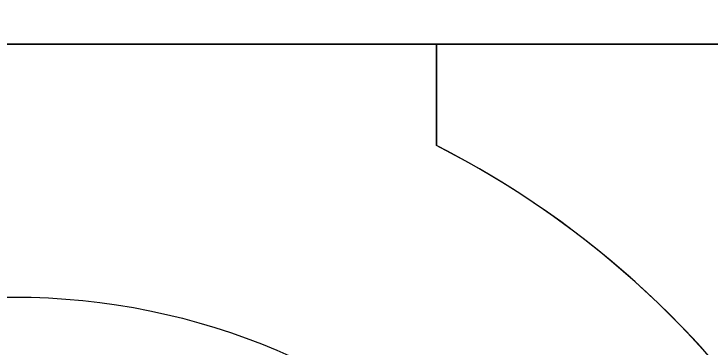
# Model space of a CAD drawing. Header units: millimetres. Extents: x -107 to 32, y -62 to 1.
# Drawn here: x -94.681 to -90.555, y -6.94 to -4.962 of the extents above; entities that cross this region are included whole.
import ezdxf

# ---------------------------------------------------------------- set-up
doc = ezdxf.new("R2010")
doc.units = ezdxf.units.MM
doc.layers.add('Pad', color=7, linetype='CONTINUOUS')
doc.layers.add('Part__Feature004', color=7, linetype='CONTINUOUS')

msp = doc.modelspace()

# ---------------------------------------------------------------- linework, layer by layer
at = {"layer": 'Pad'}
msp.add_circle((-94.6821, -10.6383), 4, dxfattribs=at)
msp.add_circle((-94.6821, -10.6383), 4, dxfattribs=at)
msp.add_circle((-94.6821, -10.6383), 4, dxfattribs=at)
msp.add_circle((-94.6821, -10.6383), 4, dxfattribs=at)
at = {"layer": 'Part__Feature004'}
for p, q in [((-101.154, -5.14, -4.75), (-88.2058, -5.14, -4.75)), ((-101.154, -5.14, -4.75), (-88.2058, -5.14, -4.75)), ((-92.18, -5.14, -2.5), (-97.18, -5.14, -2.5)), ((-92.18, -5.14, -2.5), (-97.18, -5.14, -2.5)), ((-92.18, -5.14, -3.75), (-92.18, -5.74102, -3.75)), ((-92.18, -5.14, -3.75), (-92.18, -5.14, -2.5)), ((-92.18, -5.74102, -2.5), (-92.18, -5.14, -2.5)), ((-92.18, -5.74102, -2.5), (-92.18, -5.14, -2.5)), ((-88.2058, -5.14, -3.75), (-92.18, -5.14, -3.75)), ((-92.18, -5.14, -3.75), (-92.18, -5.74102, -3.75)), ((-92.18, -5.14, -3.75), (-92.18, -5.14, -2.5)), ((-88.2058, -5.14, -3.75), (-92.18, -5.14, -3.75)), ((-92.18, -5.74102, -3.75), (-92.18, -5.74102, -2.5)), ((-92.18, -5.74102, -3.75), (-92.18, -5.74102, -2.5))]:
    msp.add_line(p, q, dxfattribs=at)
for radius in [8.2, 8.2, 7.7, 7.7]:
    msp.add_circle((-94.68, -10.64), radius, dxfattribs=at)
for centre, radius, start, end in [((-94.68, -10.64, -6), 8.5, -26.6047, -153.395), ((-94.68, -10.64, -6), 8.5, -26.6047, -153.395), ((-94.68, -10.64, -4.75), 8.5, -26.6047, -153.395), ((-94.68, -10.64, -4.75), 8.5, -26.6047, -153.395), ((-94.68, -10.64, -6), 8.2, -50.6433, -129.357), ((-94.68, -10.64, -6), 8.2, -50.6433, -129.357), ((-94.68, -10.64, -3.75), 5.5, 14.2087, 62.9643), ((-94.68, -10.64, -2.5), 5.5, -62.9643, 62.9643), ((-94.68, -10.64, -2.5), 5.5, -62.9643, 62.9643), ((-94.68, -10.64, -3.75), 5.5, 14.2087, 62.9643)]:
    msp.add_arc(centre, radius, start, end, dxfattribs=at)

doc.saveas('drawing.dxf')
